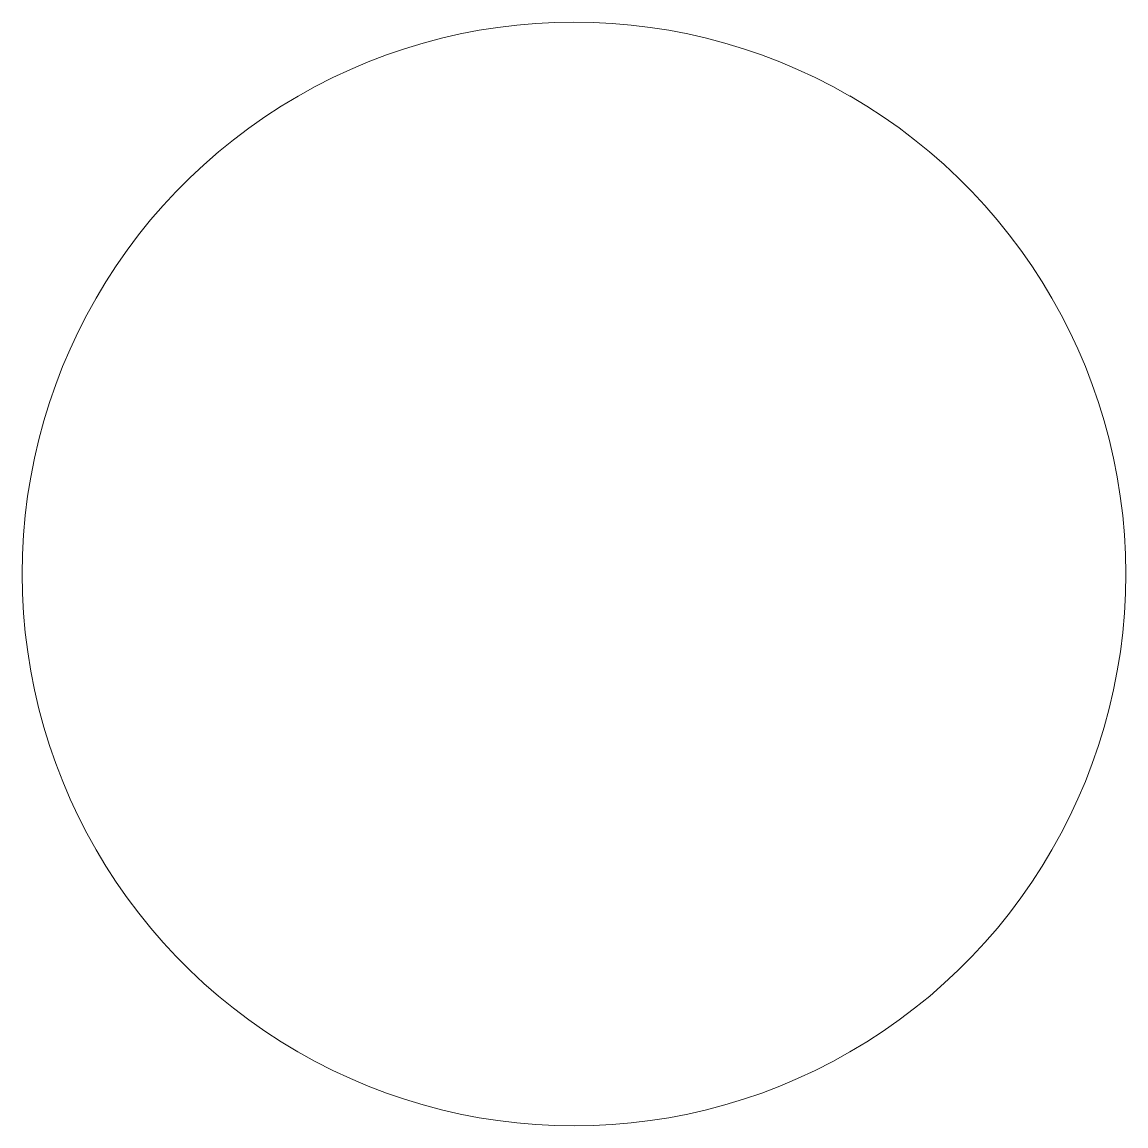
# Model space of a CAD drawing. Header units: centimetres. Extents: x -20.3 to 20.3, y -34.1 to 34.1.
# Drawn here: x 1.226 to 2.406, y -5.262 to -4.082 of the extents above; entities that cross this region are included whole.
import ezdxf

# ---------------------------------------------------------------- set-up
doc = ezdxf.new("R2010")
doc.units = ezdxf.units.CM
doc.header["$MEASUREMENT"] = 0
doc.layers.add('layer 1', color=7, linetype='Continuous')

msp = doc.modelspace()

# ---------------------------------------------------------------- linework, layer by layer
at = {"layer": 'layer 1', "color": 1, "lineweight": 9}
msp.add_open_spline([(2.40644, -4.67215), (2.40644, -4.67215), (2.40606, -4.69317), (2.40606, -4.69317), (2.40606, -4.69317), (2.40606, -4.69317), (2.40486, -4.71407), (2.40486, -4.71407), (2.40486, -4.71407), (2.40486, -4.71407), (2.40307, -4.73483), (2.40307, -4.73483), (2.40307, -4.73483), (2.40307, -4.73483), (2.40052, -4.75543), (2.40052, -4.75543), (2.40052, -4.75543), (2.40052, -4.75543), (2.39724, -4.77587), (2.39724, -4.77587), (2.39724, -4.77587), (2.39724, -4.77587), (2.39326, -4.79611), (2.39326, -4.79611), (2.39326, -4.79611), (2.39326, -4.79611), (2.38858, -4.81615), (2.38858, -4.81615), (2.38858, -4.81615), (2.38858, -4.81615), (2.38322, -4.83597), (2.38322, -4.83597), (2.38322, -4.83597), (2.38322, -4.83597), (2.37718, -4.85555), (2.37718, -4.85555), (2.37718, -4.85555), (2.37718, -4.85555), (2.37048, -4.87488), (2.37048, -4.87488), (2.37048, -4.87488), (2.37048, -4.87488), (2.36312, -4.89394), (2.36312, -4.89394), (2.36312, -4.89394), (2.36312, -4.89394), (2.35512, -4.91272), (2.35512, -4.91272), (2.35512, -4.91272), (2.35512, -4.91272), (2.34648, -4.9312), (2.34648, -4.9312), (2.34648, -4.9312), (2.34648, -4.9312), (2.33722, -4.94936), (2.33722, -4.94936), (2.33722, -4.94936), (2.33722, -4.94936), (2.32734, -4.96718), (2.32734, -4.96718), (2.32734, -4.96718), (2.32734, -4.96718), (2.31686, -4.98464), (2.31686, -4.98464), (2.31686, -4.98464), (2.31686, -4.98464), (2.30578, -5.00174), (2.30578, -5.00174), (2.30578, -5.00174), (2.30578, -5.00174), (2.29409, -5.01846), (2.29409, -5.01846), (2.29409, -5.01846), (2.29409, -5.01846), (2.28184, -5.03478), (2.28184, -5.03478), (2.28184, -5.03478), (2.28184, -5.03478), (2.26902, -5.05068), (2.26902, -5.05068), (2.26902, -5.05068), (2.26902, -5.05068), (2.25561, -5.06614), (2.25561, -5.06614), (2.25561, -5.06614), (2.25561, -5.06614), (2.24167, -5.08117), (2.24167, -5.08117), (2.24167, -5.08117), (2.24167, -5.08117), (2.22719, -5.0957), (2.22719, -5.0957), (2.22719, -5.0957), (2.22719, -5.0957), (2.21217, -5.10977), (2.21217, -5.10977), (2.21217, -5.10977), (2.21217, -5.10977), (2.19663, -5.12335), (2.19663, -5.12335), (2.19663, -5.12335), (2.19663, -5.12335), (2.18057, -5.13641), (2.18057, -5.13641), (2.18057, -5.13641), (2.18057, -5.13641), (2.16401, -5.14893), (2.16401, -5.14893), (2.16401, -5.14893), (2.16401, -5.14893), (2.14695, -5.16091), (2.14695, -5.16091), (2.14695, -5.16091), (2.14695, -5.16091), (2.12941, -5.17233), (2.12941, -5.17233), (2.12941, -5.17233), (2.12941, -5.17233), (2.11141, -5.18317), (2.11141, -5.18317), (2.11141, -5.18317), (2.11141, -5.18317), (2.09303, -5.19335), (2.09303, -5.19335), (2.09303, -5.19335), (2.09303, -5.19335), (2.07437, -5.20283), (2.07437, -5.20283), (2.07437, -5.20283), (2.07437, -5.20283), (2.05547, -5.21161), (2.05547, -5.21161), (2.05547, -5.21161), (2.05547, -5.21161), (2.03635, -5.2197), (2.03635, -5.2197), (2.03635, -5.2197), (2.03635, -5.2197), (2.01701, -5.22707), (2.01701, -5.22707), (2.01701, -5.22707), (2.01701, -5.22707), (1.99749, -5.23375), (1.99749, -5.23375), (1.99749, -5.23375), (1.99749, -5.23375), (1.97779, -5.23973), (1.97779, -5.23973), (1.97779, -5.23973), (1.97779, -5.23973), (1.95795, -5.24499), (1.95795, -5.24499), (1.95795, -5.24499), (1.95795, -5.24499), (1.93797, -5.24954), (1.93797, -5.24954), (1.93797, -5.24954), (1.93797, -5.24954), (1.91788, -5.2534), (1.91788, -5.2534), (1.91788, -5.2534), (1.91788, -5.2534), (1.8977, -5.25656), (1.8977, -5.25656), (1.8977, -5.25656), (1.8977, -5.25656), (1.87745, -5.25903), (1.87745, -5.25903), (1.87745, -5.25903), (1.87745, -5.25903), (1.85713, -5.26083), (1.85713, -5.26083), (1.85713, -5.26083), (1.85713, -5.26083), (1.83678, -5.26183), (1.83678, -5.26183), (1.83678, -5.26183), (1.83678, -5.26183), (1.81641, -5.26222), (1.81641, -5.26222), (1.81641, -5.26222), (1.81641, -5.26222), (1.79604, -5.26183), (1.79604, -5.26183), (1.79604, -5.26183), (1.79604, -5.26183), (1.77568, -5.26083), (1.77568, -5.26083), (1.77568, -5.26083), (1.77568, -5.26083), (1.75537, -5.25903), (1.75537, -5.25903), (1.75537, -5.25903), (1.75537, -5.25903), (1.73511, -5.25656), (1.73511, -5.25656), (1.73511, -5.25656), (1.73511, -5.25656), (1.71493, -5.2534), (1.71493, -5.2534), (1.71493, -5.2534), (1.71493, -5.2534), (1.69484, -5.24954), (1.69484, -5.24954), (1.69484, -5.24954), (1.69484, -5.24954), (1.67486, -5.24499), (1.67486, -5.24499), (1.67486, -5.24499), (1.67486, -5.24499), (1.65502, -5.23973), (1.65502, -5.23973), (1.65502, -5.23973), (1.65502, -5.23973), (1.63532, -5.23375), (1.63532, -5.23375), (1.63532, -5.23375), (1.63532, -5.23375), (1.6158, -5.22707), (1.6158, -5.22707), (1.6158, -5.22707), (1.6158, -5.22707), (1.59646, -5.2197), (1.59646, -5.2197), (1.59646, -5.2197), (1.59646, -5.2197), (1.57734, -5.21161), (1.57734, -5.21161), (1.57734, -5.21161), (1.57734, -5.21161), (1.55844, -5.20283), (1.55844, -5.20283), (1.55844, -5.20283), (1.55844, -5.20283), (1.53978, -5.19335), (1.53978, -5.19335), (1.53978, -5.19335), (1.53978, -5.19335), (1.52108, -5.18301), (1.52108, -5.18301), (1.52108, -5.18301), (1.52108, -5.18301), (1.5034, -5.17237), (1.5034, -5.17237), (1.5034, -5.17237), (1.5034, -5.17237), (1.48587, -5.16095), (1.48587, -5.16095), (1.48587, -5.16095), (1.48587, -5.16095), (1.4688, -5.14897), (1.4688, -5.14897), (1.4688, -5.14897), (1.4688, -5.14897), (1.45225, -5.13645), (1.45225, -5.13645), (1.45225, -5.13645), (1.45225, -5.13645), (1.43618, -5.12339), (1.43618, -5.12339), (1.43618, -5.12339), (1.43618, -5.12339), (1.42064, -5.10981), (1.42064, -5.10981), (1.42064, -5.10981), (1.42064, -5.10981), (1.40562, -5.09575), (1.40562, -5.09575), (1.40562, -5.09575), (1.40562, -5.09575), (1.39114, -5.08121), (1.39114, -5.08121), (1.39114, -5.08121), (1.39114, -5.08121), (1.3772, -5.06619), (1.3772, -5.06619), (1.3772, -5.06619), (1.3772, -5.06619), (1.36382, -5.05073), (1.36382, -5.05073), (1.36382, -5.05073), (1.36382, -5.05073), (1.351, -5.03483), (1.351, -5.03483), (1.351, -5.03483), (1.351, -5.03483), (1.33874, -5.01851), (1.33874, -5.01851), (1.33874, -5.01851), (1.33874, -5.01851), (1.32706, -5.00178), (1.32706, -5.00178), (1.32706, -5.00178), (1.32706, -5.00178), (1.31598, -4.98468), (1.31598, -4.98468), (1.31598, -4.98468), (1.31598, -4.98468), (1.30548, -4.96722), (1.30548, -4.96722), (1.30548, -4.96722), (1.30548, -4.96722), (1.2956, -4.9494), (1.2956, -4.9494), (1.2956, -4.9494), (1.2956, -4.9494), (1.28634, -4.93124), (1.28634, -4.93124), (1.28634, -4.93124), (1.28634, -4.93124), (1.2777, -4.91276), (1.2777, -4.91276), (1.2777, -4.91276), (1.2777, -4.91276), (1.2697, -4.89398), (1.2697, -4.89398), (1.2697, -4.89398), (1.2697, -4.89398), (1.26235, -4.87492), (1.26235, -4.87492), (1.26235, -4.87492), (1.26235, -4.87492), (1.25564, -4.8556), (1.25564, -4.8556), (1.25564, -4.8556), (1.25564, -4.8556), (1.2496, -4.83602), (1.2496, -4.83602), (1.2496, -4.83602), (1.2496, -4.83602), (1.24425, -4.8162), (1.24425, -4.8162), (1.24425, -4.8162), (1.24425, -4.8162), (1.23957, -4.79616), (1.23957, -4.79616), (1.23957, -4.79616), (1.23957, -4.79616), (1.23559, -4.77592), (1.23559, -4.77592), (1.23559, -4.77592), (1.23559, -4.77592), (1.23231, -4.75548), (1.23231, -4.75548), (1.23231, -4.75548), (1.23231, -4.75548), (1.22975, -4.73488), (1.22975, -4.73488), (1.22975, -4.73488), (1.22975, -4.73488), (1.22794, -4.71412), (1.22794, -4.71412), (1.22794, -4.71412), (1.22794, -4.71412), (1.22675, -4.69322), (1.22675, -4.69322), (1.22675, -4.69322), (1.22675, -4.69322), (1.22636, -4.6722), (1.22636, -4.6722), (1.22636, -4.6722), (1.22636, -4.6722), (1.22629, -4.67228), (1.22629, -4.67228), (1.22629, -4.67228), (1.22629, -4.67228), (1.22667, -4.65126), (1.22667, -4.65126), (1.22667, -4.65126), (1.22667, -4.65126), (1.22787, -4.63035), (1.22787, -4.63035), (1.22787, -4.63035), (1.22787, -4.63035), (1.22968, -4.60959), (1.22968, -4.60959), (1.22968, -4.60959), (1.22968, -4.60959), (1.23223, -4.58898), (1.23223, -4.58898), (1.23223, -4.58898), (1.23223, -4.58898), (1.23552, -4.56855), (1.23552, -4.56855), (1.23552, -4.56855), (1.23552, -4.56855), (1.23949, -4.54831), (1.23949, -4.54831), (1.23949, -4.54831), (1.23949, -4.54831), (1.24417, -4.52827), (1.24417, -4.52827), (1.24417, -4.52827), (1.24417, -4.52827), (1.24953, -4.50845), (1.24953, -4.50845), (1.24953, -4.50845), (1.24953, -4.50845), (1.25557, -4.48887), (1.25557, -4.48887), (1.25557, -4.48887), (1.25557, -4.48887), (1.26227, -4.46955), (1.26227, -4.46955), (1.26227, -4.46955), (1.26227, -4.46955), (1.26963, -4.45049), (1.26963, -4.45049), (1.26963, -4.45049), (1.26963, -4.45049), (1.27762, -4.43171), (1.27762, -4.43171), (1.27762, -4.43171), (1.27762, -4.43171), (1.28626, -4.41323), (1.28626, -4.41323), (1.28626, -4.41323), (1.28626, -4.41323), (1.29552, -4.39507), (1.29552, -4.39507), (1.29552, -4.39507), (1.29552, -4.39507), (1.3054, -4.37725), (1.3054, -4.37725), (1.3054, -4.37725), (1.3054, -4.37725), (1.3159, -4.35979), (1.3159, -4.35979), (1.3159, -4.35979), (1.3159, -4.35979), (1.32699, -4.34269), (1.32699, -4.34269), (1.32699, -4.34269), (1.32699, -4.34269), (1.33867, -4.32596), (1.33867, -4.32596), (1.33867, -4.32596), (1.33867, -4.32596), (1.35093, -4.30964), (1.35093, -4.30964), (1.35093, -4.30964), (1.35093, -4.30964), (1.36375, -4.29374), (1.36375, -4.29374), (1.36375, -4.29374), (1.36375, -4.29374), (1.37715, -4.27828), (1.37715, -4.27828), (1.37715, -4.27828), (1.37715, -4.27828), (1.39109, -4.26326), (1.39109, -4.26326), (1.39109, -4.26326), (1.39109, -4.26326), (1.40557, -4.2487), (1.40557, -4.2487), (1.40557, -4.2487), (1.40557, -4.2487), (1.42059, -4.23464), (1.42059, -4.23464), (1.42059, -4.23464), (1.42059, -4.23464), (1.43613, -4.22106), (1.43613, -4.22106), (1.43613, -4.22106), (1.43613, -4.22106), (1.45219, -4.208), (1.45219, -4.208), (1.45219, -4.208), (1.45219, -4.208), (1.46875, -4.19548), (1.46875, -4.19548), (1.46875, -4.19548), (1.46875, -4.19548), (1.48581, -4.18349), (1.48581, -4.18349), (1.48581, -4.18349), (1.48581, -4.18349), (1.50335, -4.17207), (1.50335, -4.17207), (1.50335, -4.17207), (1.50335, -4.17207), (1.52135, -4.16123), (1.52135, -4.16123), (1.52135, -4.16123), (1.52135, -4.16123), (1.53974, -4.15105), (1.53974, -4.15105), (1.53974, -4.15105), (1.53974, -4.15105), (1.55841, -4.14157), (1.55841, -4.14157), (1.55841, -4.14157), (1.55841, -4.14157), (1.5773, -4.13278), (1.5773, -4.13278), (1.5773, -4.13278), (1.5773, -4.13278), (1.59642, -4.12471), (1.59642, -4.12471), (1.59642, -4.12471), (1.59642, -4.12471), (1.61577, -4.11733), (1.61577, -4.11733), (1.61577, -4.11733), (1.61577, -4.11733), (1.63528, -4.11065), (1.63528, -4.11065), (1.63528, -4.11065), (1.63528, -4.11065), (1.65499, -4.10467), (1.65499, -4.10467), (1.65499, -4.10467), (1.65499, -4.10467), (1.67482, -4.09942), (1.67482, -4.09942), (1.67482, -4.09942), (1.67482, -4.09942), (1.69481, -4.09486), (1.69481, -4.09486), (1.69481, -4.09486), (1.69481, -4.09486), (1.71489, -4.091), (1.71489, -4.091), (1.71489, -4.091), (1.71489, -4.091), (1.73507, -4.08784), (1.73507, -4.08784), (1.73507, -4.08784), (1.73507, -4.08784), (1.75533, -4.08538), (1.75533, -4.08538), (1.75533, -4.08538), (1.75533, -4.08538), (1.77564, -4.08357), (1.77564, -4.08357), (1.77564, -4.08357), (1.77564, -4.08357), (1.79599, -4.08257), (1.79599, -4.08257), (1.79599, -4.08257), (1.79599, -4.08257), (1.81636, -4.08219), (1.81636, -4.08219), (1.81636, -4.08219), (1.81636, -4.08219), (1.83673, -4.08257), (1.83673, -4.08257), (1.83673, -4.08257), (1.83673, -4.08257), (1.85709, -4.08357), (1.85709, -4.08357), (1.85709, -4.08357), (1.85709, -4.08357), (1.87739, -4.08538), (1.87739, -4.08538), (1.87739, -4.08538), (1.87739, -4.08538), (1.89765, -4.08784), (1.89765, -4.08784), (1.89765, -4.08784), (1.89765, -4.08784), (1.91784, -4.091), (1.91784, -4.091), (1.91784, -4.091), (1.91784, -4.091), (1.93792, -4.09486), (1.93792, -4.09486), (1.93792, -4.09486), (1.93792, -4.09486), (1.95791, -4.09942), (1.95791, -4.09942), (1.95791, -4.09942), (1.95791, -4.09942), (1.97775, -4.10467), (1.97775, -4.10467), (1.97775, -4.10467), (1.97775, -4.10467), (1.99745, -4.11065), (1.99745, -4.11065), (1.99745, -4.11065), (1.99745, -4.11065), (2.01697, -4.11733), (2.01697, -4.11733), (2.01697, -4.11733), (2.01697, -4.11733), (2.03631, -4.12471), (2.03631, -4.12471), (2.03631, -4.12471), (2.03631, -4.12471), (2.05543, -4.13278), (2.05543, -4.13278), (2.05543, -4.13278), (2.05543, -4.13278), (2.07433, -4.14157), (2.07433, -4.14157), (2.07433, -4.14157), (2.07433, -4.14157), (2.09299, -4.15105), (2.09299, -4.15105), (2.09299, -4.15105), (2.09299, -4.15105), (2.11139, -4.16123), (2.11139, -4.16123), (2.11139, -4.16123), (2.11139, -4.16123), (2.11135, -4.16116), (2.11135, -4.16116), (2.11135, -4.16116), (2.11135, -4.16116), (2.12937, -4.172), (2.12937, -4.172), (2.12937, -4.172), (2.12937, -4.172), (2.14691, -4.18342), (2.14691, -4.18342), (2.14691, -4.18342), (2.14691, -4.18342), (2.16397, -4.1954), (2.16397, -4.1954), (2.16397, -4.1954), (2.16397, -4.1954), (2.18053, -4.20792), (2.18053, -4.20792), (2.18053, -4.20792), (2.18053, -4.20792), (2.19659, -4.22098), (2.19659, -4.22098), (2.19659, -4.22098), (2.19659, -4.22098), (2.21213, -4.23456), (2.21213, -4.23456), (2.21213, -4.23456), (2.21213, -4.23456), (2.22716, -4.24862), (2.22716, -4.24862), (2.22716, -4.24862), (2.22716, -4.24862), (2.24164, -4.26318), (2.24164, -4.26318), (2.24164, -4.26318), (2.24164, -4.26318), (2.25558, -4.2782), (2.25558, -4.2782), (2.25558, -4.2782), (2.25558, -4.2782), (2.26896, -4.29366), (2.26896, -4.29366), (2.26896, -4.29366), (2.26896, -4.29366), (2.28178, -4.30956), (2.28178, -4.30956), (2.28178, -4.30956), (2.28178, -4.30956), (2.29404, -4.32589), (2.29404, -4.32589), (2.29404, -4.32589), (2.29404, -4.32589), (2.30573, -4.34261), (2.30573, -4.34261), (2.30573, -4.34261), (2.30573, -4.34261), (2.31681, -4.35971), (2.31681, -4.35971), (2.31681, -4.35971), (2.31681, -4.35971), (2.32729, -4.37717), (2.32729, -4.37717), (2.32729, -4.37717), (2.32729, -4.37717), (2.33717, -4.39499), (2.33717, -4.39499), (2.33717, -4.39499), (2.33717, -4.39499), (2.34643, -4.41315), (2.34643, -4.41315), (2.34643, -4.41315), (2.34643, -4.41315), (2.35507, -4.43163), (2.35507, -4.43163), (2.35507, -4.43163), (2.35507, -4.43163), (2.36307, -4.45041), (2.36307, -4.45041), (2.36307, -4.45041), (2.36307, -4.45041), (2.37042, -4.46947), (2.37042, -4.46947), (2.37042, -4.46947), (2.37042, -4.46947), (2.37712, -4.48879), (2.37712, -4.48879), (2.37712, -4.48879), (2.37712, -4.48879), (2.38317, -4.50837), (2.38317, -4.50837), (2.38317, -4.50837), (2.38317, -4.50837), (2.38853, -4.52819), (2.38853, -4.52819), (2.38853, -4.52819), (2.38853, -4.52819), (2.3932, -4.54824), (2.3932, -4.54824), (2.3932, -4.54824), (2.3932, -4.54824), (2.39718, -4.56848), (2.39718, -4.56848), (2.39718, -4.56848), (2.39718, -4.56848), (2.40046, -4.58891), (2.40046, -4.58891), (2.40046, -4.58891), (2.40046, -4.58891), (2.40301, -4.60952), (2.40301, -4.60952), (2.40301, -4.60952), (2.40301, -4.60952), (2.40482, -4.63028), (2.40482, -4.63028), (2.40482, -4.63028), (2.40482, -4.63028), (2.40602, -4.65117), (2.40602, -4.65117), (2.40602, -4.65117), (2.40602, -4.65117), (2.4064, -4.6722), (2.4064, -4.6722)], degree=3, knots=[0, 0, 0, 0, 0.0054645, 0.0054645, 0.0054645, 0.0054645, 0.010929, 0.010929, 0.010929, 0.010929, 0.0163934, 0.0163934, 0.0163934, 0.0163934, 0.0218579, 0.0218579, 0.0218579, 0.0218579, 0.0273224, 0.0273224, 0.0273224, 0.0273224, 0.0327869, 0.0327869, 0.0327869, 0.0327869, 0.0382514, 0.0382514, 0.0382514, 0.0382514, 0.0437158, 0.0437158, 0.0437158, 0.0437158, 0.0491803, 0.0491803, 0.0491803, 0.0491803, 0.0546448, 0.0546448, 0.0546448, 0.0546448, 0.0601093, 0.0601093, 0.0601093, 0.0601093, 0.0655738, 0.0655738, 0.0655738, 0.0655738, 0.0710383, 0.0710383, 0.0710383, 0.0710383, 0.0765027, 0.0765027, 0.0765027, 0.0765027, 0.0819672, 0.0819672, 0.0819672, 0.0819672, 0.0874317, 0.0874317, 0.0874317, 0.0874317, 0.0928962, 0.0928962, 0.0928962, 0.0928962, 0.0983607, 0.0983607, 0.0983607, 0.0983607, 0.1038251, 0.1038251, 0.1038251, 0.1038251, 0.1092896, 0.1092896, 0.1092896, 0.1092896, 0.1147541, 0.1147541, 0.1147541, 0.1147541, 0.1202186, 0.1202186, 0.1202186, 0.1202186, 0.1256831, 0.1256831, 0.1256831, 0.1256831, 0.1311475, 0.1311475, 0.1311475, 0.1311475, 0.136612, 0.136612, 0.136612, 0.136612, 0.1420765, 0.1420765, 0.1420765, 0.1420765, 0.147541, 0.147541, 0.147541, 0.147541, 0.1530055, 0.1530055, 0.1530055, 0.1530055, 0.1584699, 0.1584699, 0.1584699, 0.1584699, 0.1639344, 0.1639344, 0.1639344, 0.1639344, 0.1693989, 0.1693989, 0.1693989, 0.1693989, 0.1748634, 0.1748634, 0.1748634, 0.1748634, 0.1803279, 0.1803279, 0.1803279, 0.1803279, 0.1857923, 0.1857923, 0.1857923, 0.1857923, 0.1912568, 0.1912568, 0.1912568, 0.1912568, 0.1967213, 0.1967213, 0.1967213, 0.1967213, 0.2021858, 0.2021858, 0.2021858, 0.2021858, 0.2076503, 0.2076503, 0.2076503, 0.2076503, 0.2131148, 0.2131148, 0.2131148, 0.2131148, 0.2185792, 0.2185792, 0.2185792, 0.2185792, 0.2240437, 0.2240437, 0.2240437, 0.2240437, 0.2295082, 0.2295082, 0.2295082, 0.2295082, 0.2349727, 0.2349727, 0.2349727, 0.2349727, 0.2404372, 0.2404372, 0.2404372, 0.2404372, 0.2459016, 0.2459016, 0.2459016, 0.2459016, 0.2513661, 0.2513661, 0.2513661, 0.2513661, 0.2568306, 0.2568306, 0.2568306, 0.2568306, 0.2622951, 0.2622951, 0.2622951, 0.2622951, 0.2677596, 0.2677596, 0.2677596, 0.2677596, 0.273224, 0.273224, 0.273224, 0.273224, 0.2786885, 0.2786885, 0.2786885, 0.2786885, 0.284153, 0.284153, 0.284153, 0.284153, 0.2896175, 0.2896175, 0.2896175, 0.2896175, 0.295082, 0.295082, 0.295082, 0.295082, 0.3005464, 0.3005464, 0.3005464, 0.3005464, 0.3060109, 0.3060109, 0.3060109, 0.3060109, 0.3114754, 0.3114754, 0.3114754, 0.3114754, 0.3169399, 0.3169399, 0.3169399, 0.3169399, 0.3224044, 0.3224044, 0.3224044, 0.3224044, 0.3278689, 0.3278689, 0.3278689, 0.3278689, 0.3333333, 0.3333333, 0.3333333, 0.3333333, 0.3387978, 0.3387978, 0.3387978, 0.3387978, 0.3442623, 0.3442623, 0.3442623, 0.3442623, 0.3497268, 0.3497268, 0.3497268, 0.3497268, 0.3551913, 0.3551913, 0.3551913, 0.3551913, 0.3606557, 0.3606557, 0.3606557, 0.3606557, 0.3661202, 0.3661202, 0.3661202, 0.3661202, 0.3715847, 0.3715847, 0.3715847, 0.3715847, 0.3770492, 0.3770492, 0.3770492, 0.3770492, 0.3825137, 0.3825137, 0.3825137, 0.3825137, 0.3879781, 0.3879781, 0.3879781, 0.3879781, 0.3934426, 0.3934426, 0.3934426, 0.3934426, 0.3989071, 0.3989071, 0.3989071, 0.3989071, 0.4043716, 0.4043716, 0.4043716, 0.4043716, 0.4098361, 0.4098361, 0.4098361, 0.4098361, 0.4153005, 0.4153005, 0.4153005, 0.4153005, 0.420765, 0.420765, 0.420765, 0.420765, 0.4262295, 0.4262295, 0.4262295, 0.4262295, 0.431694, 0.431694, 0.431694, 0.431694, 0.4371585, 0.4371585, 0.4371585, 0.4371585, 0.442623, 0.442623, 0.442623, 0.442623, 0.4480874, 0.4480874, 0.4480874, 0.4480874, 0.4535519, 0.4535519, 0.4535519, 0.4535519, 0.4590164, 0.4590164, 0.4590164, 0.4590164, 0.4644809, 0.4644809, 0.4644809, 0.4644809, 0.4699454, 0.4699454, 0.4699454, 0.4699454, 0.4754098, 0.4754098, 0.4754098, 0.4754098, 0.4808743, 0.4808743, 0.4808743, 0.4808743, 0.4863388, 0.4863388, 0.4863388, 0.4863388, 0.4918033, 0.4918033, 0.4918033, 0.4918033, 0.4972678, 0.4972678, 0.4972678, 0.4972678, 0.5027322, 0.5027322, 0.5027322, 0.5027322, 0.5081967, 0.5081967, 0.5081967, 0.5081967, 0.5136612, 0.5136612, 0.5136612, 0.5136612, 0.5191257, 0.5191257, 0.5191257, 0.5191257, 0.5245902, 0.5245902, 0.5245902, 0.5245902, 0.5300546, 0.5300546, 0.5300546, 0.5300546, 0.5355191, 0.5355191, 0.5355191, 0.5355191, 0.5409836, 0.5409836, 0.5409836, 0.5409836, 0.5464481, 0.5464481, 0.5464481, 0.5464481, 0.5519126, 0.5519126, 0.5519126, 0.5519126, 0.557377, 0.557377, 0.557377, 0.557377, 0.5628415, 0.5628415, 0.5628415, 0.5628415, 0.568306, 0.568306, 0.568306, 0.568306, 0.5737705, 0.5737705, 0.5737705, 0.5737705, 0.579235, 0.579235, 0.579235, 0.579235, 0.5846995, 0.5846995, 0.5846995, 0.5846995, 0.5901639, 0.5901639, 0.5901639, 0.5901639, 0.5956284, 0.5956284, 0.5956284, 0.5956284, 0.6010929, 0.6010929, 0.6010929, 0.6010929, 0.6065574, 0.6065574, 0.6065574, 0.6065574, 0.6120219, 0.6120219, 0.6120219, 0.6120219, 0.6174863, 0.6174863, 0.6174863, 0.6174863, 0.6229508, 0.6229508, 0.6229508, 0.6229508, 0.6284153, 0.6284153, 0.6284153, 0.6284153, 0.6338798, 0.6338798, 0.6338798, 0.6338798, 0.6393443, 0.6393443, 0.6393443, 0.6393443, 0.6448087, 0.6448087, 0.6448087, 0.6448087, 0.6502732, 0.6502732, 0.6502732, 0.6502732, 0.6557377, 0.6557377, 0.6557377, 0.6557377, 0.6612022, 0.6612022, 0.6612022, 0.6612022, 0.6666667, 0.6666667, 0.6666667, 0.6666667, 0.6721311, 0.6721311, 0.6721311, 0.6721311, 0.6775956, 0.6775956, 0.6775956, 0.6775956, 0.6830601, 0.6830601, 0.6830601, 0.6830601, 0.6885246, 0.6885246, 0.6885246, 0.6885246, 0.6939891, 0.6939891, 0.6939891, 0.6939891, 0.6994536, 0.6994536, 0.6994536, 0.6994536, 0.704918, 0.704918, 0.704918, 0.704918, 0.7103825, 0.7103825, 0.7103825, 0.7103825, 0.715847, 0.715847, 0.715847, 0.715847, 0.7213115, 0.7213115, 0.7213115, 0.7213115, 0.726776, 0.726776, 0.726776, 0.726776, 0.7322404, 0.7322404, 0.7322404, 0.7322404, 0.7377049, 0.7377049, 0.7377049, 0.7377049, 0.7431694, 0.7431694, 0.7431694, 0.7431694, 0.7486339, 0.7486339, 0.7486339, 0.7486339, 0.7540984, 0.7540984, 0.7540984, 0.7540984, 0.7595628, 0.7595628, 0.7595628, 0.7595628, 0.7650273, 0.7650273, 0.7650273, 0.7650273, 0.7704918, 0.7704918, 0.7704918, 0.7704918, 0.7759563, 0.7759563, 0.7759563, 0.7759563, 0.7814208, 0.7814208, 0.7814208, 0.7814208, 0.7868852, 0.7868852, 0.7868852, 0.7868852, 0.7923497, 0.7923497, 0.7923497, 0.7923497, 0.7978142, 0.7978142, 0.7978142, 0.7978142, 0.8032787, 0.8032787, 0.8032787, 0.8032787, 0.8087432, 0.8087432, 0.8087432, 0.8087432, 0.8142077, 0.8142077, 0.8142077, 0.8142077, 0.8196721, 0.8196721, 0.8196721, 0.8196721, 0.8251366, 0.8251366, 0.8251366, 0.8251366, 0.8306011, 0.8306011, 0.8306011, 0.8306011, 0.8360656, 0.8360656, 0.8360656, 0.8360656, 0.8415301, 0.8415301, 0.8415301, 0.8415301, 0.8469945, 0.8469945, 0.8469945, 0.8469945, 0.852459, 0.852459, 0.852459, 0.852459, 0.8579235, 0.8579235, 0.8579235, 0.8579235, 0.863388, 0.863388, 0.863388, 0.863388, 0.8688525, 0.8688525, 0.8688525, 0.8688525, 0.8743169, 0.8743169, 0.8743169, 0.8743169, 0.8797814, 0.8797814, 0.8797814, 0.8797814, 0.8852459, 0.8852459, 0.8852459, 0.8852459, 0.8907104, 0.8907104, 0.8907104, 0.8907104, 0.8961749, 0.8961749, 0.8961749, 0.8961749, 0.9016393, 0.9016393, 0.9016393, 0.9016393, 0.9071038, 0.9071038, 0.9071038, 0.9071038, 0.9125683, 0.9125683, 0.9125683, 0.9125683, 0.9180328, 0.9180328, 0.9180328, 0.9180328, 0.9234973, 0.9234973, 0.9234973, 0.9234973, 0.9289617, 0.9289617, 0.9289617, 0.9289617, 0.9344262, 0.9344262, 0.9344262, 0.9344262, 0.9398907, 0.9398907, 0.9398907, 0.9398907, 0.9453552, 0.9453552, 0.9453552, 0.9453552, 0.9508197, 0.9508197, 0.9508197, 0.9508197, 0.9562842, 0.9562842, 0.9562842, 0.9562842, 0.9617486, 0.9617486, 0.9617486, 0.9617486, 0.9672131, 0.9672131, 0.9672131, 0.9672131, 0.9726776, 0.9726776, 0.9726776, 0.9726776, 0.9781421, 0.9781421, 0.9781421, 0.9781421, 0.9836066, 0.9836066, 0.9836066, 0.9836066, 0.989071, 0.989071, 0.989071, 0.989071, 1, 1, 1, 1], dxfattribs=at)

doc.saveas('drawing.dxf')
